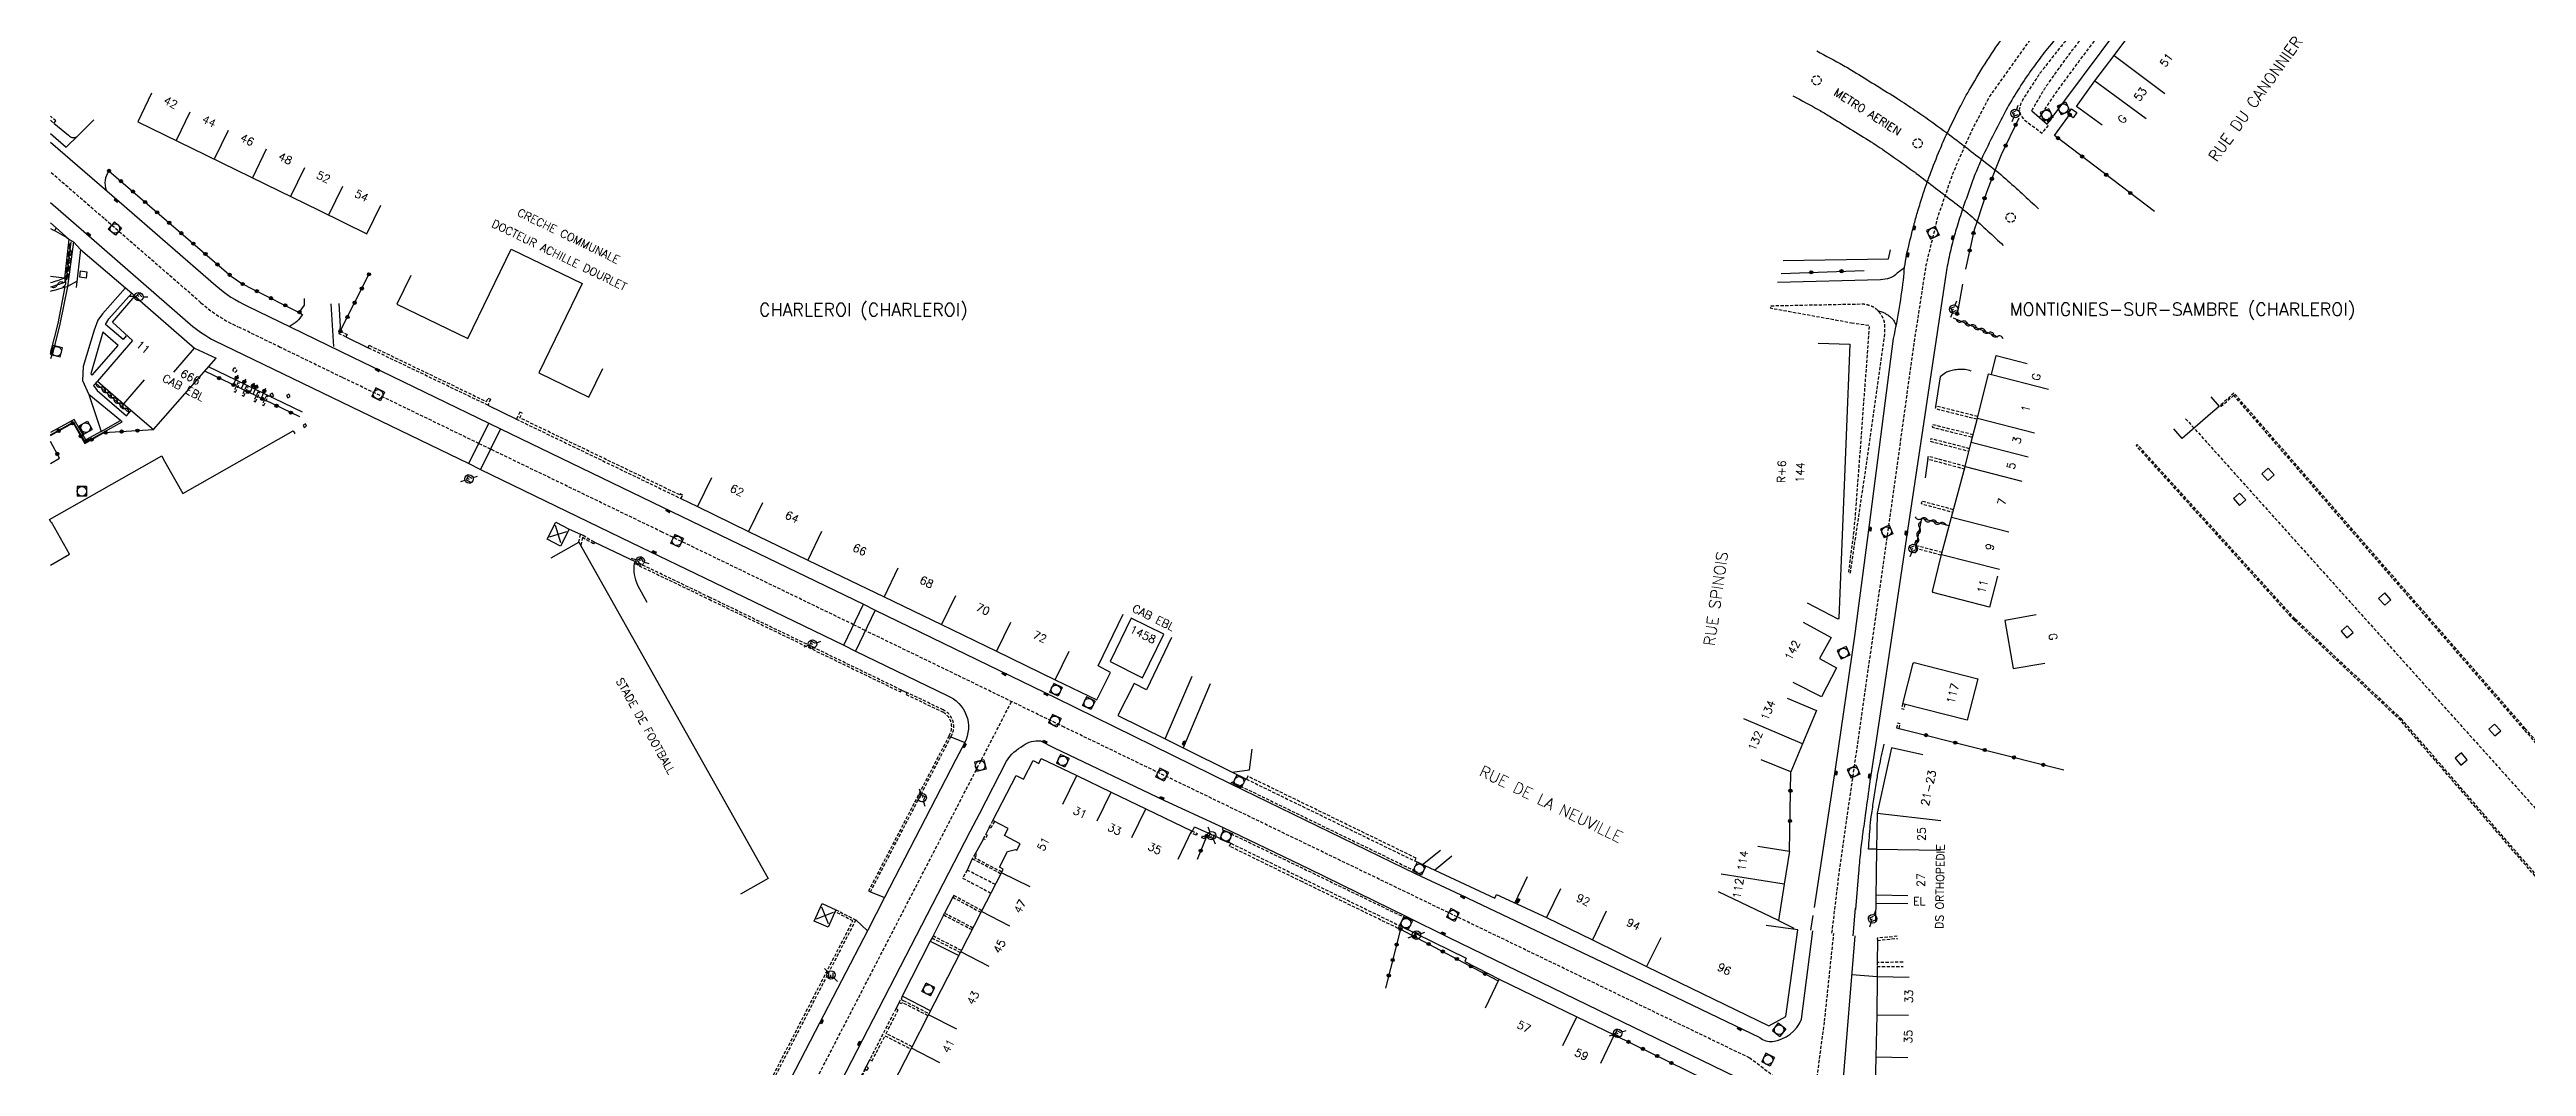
# Model space of a CAD drawing. Header units: millimetres. Extents: x 155999 to 157000, y 122000 to 123000.
# Drawn here: x 155999.9 to 156388.5, y 122617.9 to 122777.5 of the extents above; entities that cross this region are included whole.
import ezdxf
from ezdxf.enums import TextEntityAlignment as Align

# ---------------------------------------------------------------- set-up
doc = ezdxf.new("R2010")
doc.units = ezdxf.units.MM
doc.linetypes.add('DASHED', pattern=[0.75, 0.5, -0.25])
doc.layers.get('0').update_dxf_attribs({"linetype": 'CONTINUOUS'})
for name, color, linetype in [('W0001', 6, 'DASHED'), ('W0008', 7, 'CONTINUOUS'), ('W0100', 7, 'CONTINUOUS'), ('W0112', 1, 'DASHED'), ('W0120', 7, 'CONTINUOUS'), ('W0310', 3, 'CONTINUOUS'), ('W0322', 7, 'CONTINUOUS'), ('W0334', 7, 'CONTINUOUS'), ('W0400', 7, 'CONTINUOUS'), ('W0420', 7, 'CONTINUOUS'), ('W0471', 7, 'CONTINUOUS'), ('W0980', 7, 'CONTINUOUS'), ('W0984', 7, 'CONTINUOUS'), ('W0989', 7, 'CONTINUOUS'), ('W0991', 7, 'CONTINUOUS'), ('W1102', 7, 'CONTINUOUS')]:
    doc.layers.add(name, color=color, linetype=linetype)
doc.styles.get("Standard").update_dxf_attribs({"font": 'romans.shx', "width": 0.85})

# ---------------------------------------------------------------- blocks, each defined once
blk = doc.blocks.new('T471')
for p, q in [((-0.333334, 0.333334), (-0.333334, -0.333334)), ((-0.333334, 0.333334), (0.333334, 0.333334)), ((-0.333334, 0), (0, 0)), ((0.500001, 0.500001), (1.000002, 1.000002)), ((-0.500001, -0.500001), (-1.000002, -1.000002)), ((-0.333334, -0.333334), (0.333334, -0.333334))]:
    blk.add_line(p, q)
blk.add_ellipse((0, 0), major_axis=(0.471405, 0.471405), ratio=1, start_param=5.4977871438, end_param=11.780972451)
blk = doc.blocks.new('T400')
for p, q in [((-0.15, 0.3), (0.15, 0.3)), ((-0.15, -0.25), (-0.15, 0.3)), ((-0.15, 0.15), (0.15, 0.15)), ((-0.15, 0), (0.15, 0)), ((0.15, 0.3), (0.15, -0.25)), ((-0.15, -0.15), (0.15, -0.15)), ((-0.15, -0.25), (-0.15, -0.3)), ((-0.15, -0.3), (0.15, -0.3)), ((0.15, -0.3), (0.15, -0.25))]:
    blk.add_line(p, q)
blk = doc.blocks.new('T420')
for p, q in [((0.75, 0.75), (-0.75, 0.75)), ((-0.75, 0.75), (-0.75, -0.75)), ((0.75, 0.75), (0.75, -0.75)), ((0.75, -0.75), (-0.75, -0.75))]:
    blk.add_line(p, q)
blk.add_ellipse((0, 0), major_axis=(-0.53, 0.53), ratio=1, start_param=3.926991, end_param=10.210176)
blk = doc.blocks.new('t112o')
at = {"color": 0, "linetype": 'Continuous'}
for p, q in [((-0.5, 0.5), (0.5, 0.5)), ((-0.5, -0.5), (-0.5, 0.5)), ((0.5, 0.5), (0.5, -0.5)), ((0.5, -0.5), (-0.5, -0.5))]:
    blk.add_line(p, q, dxfattribs=at)
blk = doc.blocks.new('t322o')
at = {"color": 0, "linetype": 'Continuous'}
for radius in [0.25, 0.15]:
    blk.add_circle((0, 0), radius, dxfattribs=at)
blk = doc.blocks.new('t310o')
at = {"color": 0, "linetype": 'Continuous'}
for centre, start, end in [((-0.5, 0.38), 216.8699, 323.1304), ((0.5, -0.37), 36.8699, 143.1303)]:
    blk.add_arc(centre, 0.625, start, end, dxfattribs=at)
blk = doc.blocks.new('t991o')
at = {"color": 0, "linetype": 'Continuous'}
for p, q in [((-1, 1), (1, -1)), ((-1, -1), (1, 1))]:
    blk.add_line(p, q, dxfattribs=at)

msp = doc.modelspace()

# ---------------------------------------------------------------- linework, layer by layer
at = {"layer": 'W0001', "flags": 128}
for points in [[(156279.54, 122638.8), (156280.73, 122648.7), (156285.02, 122678.61), (156288.91, 122705.9), (156292.48, 122731.67), (156294.34, 122743.73), (156296.17, 122751.22), (156298.53, 122758.1), (156301.4, 122764.65), (156304.26, 122770.08), (156313.33, 122782.82), (156321.05, 122791.22), (156328.33, 122797.44), (156334.34, 122801.53), (156345.77, 122807.66), (156376.37, 122820.4), (156394.71, 122828.93)], [(156312.12, 122766.86), (156314.58, 122770.58), (156318.4, 122775.79), (156322.55, 122781.28), (156326.11, 122785.74), (156328.59, 122788.39), (156334.26, 122793.89), (156336.48, 122797.12), (156338.18, 122803.59)], [(156335.02, 122719.56), (156394.93, 122652.78), (156404.35, 122637.41), (156407.92, 122626.79), (156410.98, 122622.44), (156431.27, 122599.95), (156438.63, 122591.79), (156438.63, 122591.79)]]:
    msp.add_lwpolyline(points, dxfattribs=at)
at = {"layer": 'W0001'}
msp.add_lwpolyline([(156287.88, 122603.02), (156266.63, 122619.18), (156159.09, 122671.12), (156142.27, 122679.31), (156127.82, 122686.31), (156126.02, 122687.22), (156096, 122701.75), (156069.08, 122714.77), (156067.25, 122715.65), (156050.39, 122723.83), (156045.82, 122726.02), (156036.07, 122730.76), (156029.43, 122734, -0.071688), (156023.62, 122737.77), (156008.43, 122750.97), (156000, 122758.28)], format="xyb", dxfattribs=at)
for points in [[(156086.09, 122549.62), (156096.17, 122569.26), (156113.07, 122602.05), (156150.81, 122675.15)], [(156271.23, 122588.07), (156274.92, 122599.05), (156278.38, 122624.96), (156279.83, 122638.76)]]:
    msp.add_lwpolyline(points, dxfattribs=at)
at = {"layer": 'W0008', "flags": 128}
for points in [[(156310.92, 122767.9), (156313.32, 122765.82), (156324.57, 122780.89, -0.002273), (156326.52, 122783.48, -0.005518), (156327.34, 122784.53, -0.010931), (156327.89, 122785.19, -0.004985), (156329.14, 122786.6, -0.002513), (156330.8, 122788.42, -0.006684), (156331.44, 122789.09), (156338.23, 122796.05), (156347.01, 122805.02), (156357.59, 122809.6), (156389.65, 122822.92)], [(156333.59, 122795.38), (156333.74, 122797.17, 0.010549), (156330.42, 122794.89, 0.020373), (156328.77, 122793.6, 0.00261), (156324.19, 122789.66, 0.013441), (156323.33, 122788.87, 0.013829), (156320.34, 122785.81, 0.010337), (156316.55, 122781.54, 0.006727), (156313.6, 122777.97, 0.009777), (156311.65, 122775.45, 0.012883), (156309.69, 122772.66, 0.012087), (156307.75, 122769.58, 0.012876), (156307.1, 122768.43, 0.01167), (156302.98, 122760.31, 0.002137)], [(156297.63, 122764.39, -0.007222), (156299.52, 122768.26, -0.014061), (156301.3, 122771.55, -0.010526), (156303.9, 122775.82, -0.021609), (156306.72, 122779.86, -0.013563)], [(156294.5, 122756.76, -0.002768), (156294.74, 122757.41, -0.008343), (156296.26, 122761.29, -0.011908), (156297.48, 122764.08, -0.000584), (156297.63, 122764.39, -0.000584)], [(156302.98, 122760.31, 0.004263), (156302.16, 122758.34, 0.011235), (156301.6, 122756.9, 0.000557), (156300.3, 122753.24, 0.003548), (156300.1, 122752.66, 0.000448), (156300.04, 122752.5)], [(156276.8, 122642.83), (156280.17, 122664.91), (156283.12, 122685.41), (156285.45, 122702.89), (156289.21, 122732.16, -0.245195), (156289.21, 122732.16, 6.225978), (156289.21, 122732.16, -0.643919), (156289.21, 122732.16, -0.847544), (156289.21, 122732.16, -5.117875), (156289.21, 122732.16, -0.051327), (156289.21, 122732.16, 0.024952), (156290.81, 122741.9, -0.045953), (156291.36, 122745.74, -0.00092), (156292.31, 122749.65, -0.00678), (156292.45, 122750.18, -0.005835), (156293.02, 122752.19, -0.004797), (156293.78, 122754.63, -0.009007), (156294.5, 122756.76, -0.004765)], [(156300.04, 122752.5, 0.008383), (156299.12, 122749.6, 0.011204), (156298.44, 122747.16, 0.011832), (156297.77, 122744.2, 0.012979), (156297.29, 122741.49), (156291.25, 122700.98), (156288.52, 122682.72), (156286.46, 122669.04), (156285.53, 122662.93, 0.002949), (156285.48, 122662.53, 0.000244), (156284.81, 122657.71, 0.000691), (156284.34, 122654.29, 0.001875), (156284.17, 122653.03, 0.007443), (156284, 122651.46, 0.003649), (156283.7, 122648.25), (156283.23, 122642.5)], [(156290.91, 122743.26), (156289.79, 122742.41, -0.106418), (156288.58, 122741.64, -0.081059), (156287.17, 122741.38), (156287.17, 122741.38), (156270.97, 122740.96)], [(156286.69, 122736.52, -0.033645), (156287.34, 122736.36, -0.052063), (156287.73, 122736.19, -0.023667), (156288.28, 122735.84, -0.022251), (156288.84, 122735.41, -0.071709), (156289.17, 122735.03, -0.045668), (156289.54, 122734.34)], [(156301.36, 122727.03, 0.037631), (156300.42, 122727.26, 0.055047), (156299.76, 122727.3, 0.024663), (156298.83, 122727.21, 0.025749), (156297.96, 122727.04, 0.078444), (156297.34, 122726.77), (156296.52, 122726.12), (156295.79, 122721.45)], [(156286.55, 122651.99), (156285.29, 122652, -0.008449), (156285.55, 122655.65, -0.015666), (156285.78, 122657.6, -0.000728), (156286.17, 122660.17, -0.000705), (156286.58, 122662.83, -0.01167), (156286.94, 122664.83, -0.006435), (156287.73, 122668.44)]]:
    msp.add_lwpolyline(points, format="xyb", dxfattribs=at)
at = {"layer": 'W0008'}
for points in [[(156000, 122763), (156010.77, 122753.66), (156025.96, 122740.46, 0.072193), (156030.95, 122737.23), (156037.63, 122733.97), (156047.38, 122729.24), (156051.94, 122727.04), (156068.8, 122718.86), (156070.63, 122717.98), (156097.55, 122704.96), (156127.6, 122690.42), (156129.41, 122689.51), (156157.78, 122675.75), (156185.2, 122662.24), (156214.27, 122648.12), (156220.44, 122645.23), (156249.72, 122631.28), (156268.2, 122622.42, 0.212683), (156270.23, 122621.8, 0.27142), (156274.75, 122625.26), (156276.52, 122639.16)], [(156000, 122753.5), (156006.44, 122747.88), (156022.34, 122734.06, 0.0393), (156025.71, 122731.82), (156065.66, 122712.5), (156067.49, 122711.59), (156091.12, 122700.14), (156104.13, 122693.84), (156124.5, 122684), (156126.34, 122683.06), (156140.71, 122676.1, -0.438763), (156143.46, 122668.7), (156142.06, 122666.03), (156130.9, 122644.39), (156128.25, 122639.24), (156120.02, 122623.37), (156109.86, 122603.71)], [(156116, 122599.86), (156126.63, 122620.48), (156144.3, 122654.74), (156145.78, 122657.54), (156150.02, 122665.81, -0.127998), (156152.65, 122668.23, -0.19993), (156155.35, 122668.96), (156157.5, 122667.91), (156174.79, 122659.63), (156184.01, 122655.37), (156197.49, 122648.91), (156212.8, 122641.41), (156219.33, 122638.18), (156246.58, 122624.91), (156269.84, 122613.63, -0.408892)], [(156283.13, 122638.35), (156281.19, 122614.73, 0.325754), (156284.4, 122609.43), (156297.18, 122601.22)]]:
    msp.add_lwpolyline(points, format="xyb", dxfattribs=at)
at = {"layer": 'W0008', "flags": 128}
for points in [[(156271.89, 122744.38), (156288.42, 122744.64), (156288.7, 122746.06)], [(156294.58, 122713.3), (156294.15, 122710.25)], [(156276.24, 122639.24), (156276.59, 122641.57)], [(156283.18, 122642.71), (156282.83, 122638.36)]]:
    msp.add_lwpolyline(points, dxfattribs=at)
at = {"layer": 'W0008'}
msp.add_lwpolyline([(156004.18, 122741.15), (156002.66, 122740.34), (156001.5, 122734.41), (156000.36, 122729.93), (156000, 122728.97)], dxfattribs=at)
at = {"layer": 'W0100', "flags": 128}
for points in [[(156321.94, 122765.65), (156317.88, 122768.57), (156320.8, 122772.63), (156323.79, 122776.6), (156329, 122783.54), (156333, 122780.54)], [(156277.36, 122731.44), (156282.36, 122731.24), (156280.6, 122688.23), (156280.51, 122688.1), (156275.69, 122690.61)], [(156305.51, 122694.81), (156304.27, 122689.97), (156295.35, 122692.26), (156295.38, 122692.41), (156295.29, 122692.44), (156296.74, 122698.26), (156298.28, 122704.1), (156300.42, 122712.04), (156301.4, 122715.87), (156302.35, 122719.65), (156304.09, 122726.61), (156304.56, 122726.49), (156305.3, 122729.46), (156310.16, 122728.24)], [(156338.96, 122723), (156340.27, 122721.5), (156338.92, 122720.31), (156334.49, 122716.46), (156333.18, 122717.96), (156333.18, 122717.96)], [(156347, 122710.92), (156347.93, 122709.86), (156348.91, 122710.72), (156347.98, 122711.78), (156347, 122710.92), (156347, 122710.92)], [(156344.47, 122706.8), (156343.5, 122707.89), (156342.53, 122707.03), (156343.49, 122705.94), (156344.47, 122706.8), (156344.47, 122706.8)], [(156365.31, 122691.34), (156366.27, 122690.27), (156367.24, 122691.14), (156366.28, 122692.21), (156365.31, 122691.34), (156365.31, 122691.34)], [(156275.03, 122687.63), (156279.41, 122685.23), (156277.58, 122681.9), (156280.27, 122680.46), (156277.92, 122675.87), (156273.47, 122678.15)], [(156311.6, 122688.75), (156306.68, 122687.9), (156307.99, 122680.34), (156312.92, 122681.2)], [(156361.32, 122685.99), (156360.4, 122687.05), (156359.41, 122686.2), (156360.34, 122685.14), (156361.32, 122685.99), (156361.32, 122685.99)], [(156272.51, 122675.68), (156277.11, 122673.72), (156274.89, 122668.52), (156273.07, 122664.1), (156268.45, 122666.01)], [(156382.62, 122670.84), (156383.57, 122669.77), (156384.46, 122670.54), (156383.51, 122671.61), (156382.62, 122670.84), (156382.62, 122670.84)], [(156293.78, 122666.79), (156288.9, 122667.87), (156286.64, 122657.64), (156286.55, 122651.99), (156286.38, 122640.54)], [(156379.21, 122666), (156378.3, 122667.09), (156377.3, 122666.26), (156378.22, 122665.17), (156379.21, 122666), (156379.21, 122666)], [(156267.93, 122652.43), (156272.87, 122651.65), (156272.05, 122646.46), (156271.13, 122640.76), (156273.58, 122639.59)]]:
    msp.add_lwpolyline(points, dxfattribs=at)
at = {"layer": 'W0100'}
for points in [[(156015.88, 122770.68), (156013.7, 122766.18), (156022.21, 122762.05), (156029.14, 122758.63), (156035.88, 122755.33), (156042.12, 122752.29), (156049.63, 122748.6), (156051.84, 122753.09)], [(156002.92, 122747.76), (156002.19, 122741.61), (156000, 122741.87)], [(156056.56, 122742.06), (156054.37, 122737.56), (156065.51, 122732.13), (156072.32, 122746.17), (156083.46, 122740.76), (156076.65, 122726.74), (156084.49, 122722.94), (156086.67, 122727.44)], [(156009.73, 122734.7), (156013.27, 122738.79), (156022.63, 122730.65), (156026, 122729.04)], [(156009.73, 122734.7), (156012.9, 122731.81), (156007.39, 122725.44), (156011.45, 122721.91), (156016.17, 122717.84), (156026, 122729.04)], [(156000, 122696.56), (156003.01, 122698.27), (156000.16, 122703.31), (156000.11, 122703.28), (155999.87, 122703.72), (156017.46, 122713.72), (156017.71, 122713.28), (156017.67, 122713.26), (156020.76, 122707.81), (156038.09, 122717.66), (156038.34, 122717.22), (156038.29, 122717.2)], [(156103.73, 122710.26), (156101.53, 122705.77), (156109.55, 122701.85), (156118.84, 122697.37), (156130.81, 122691.59), (156139.83, 122687.23), (156148.47, 122683.04), (156157.68, 122678.58), (156159.86, 122683.08)], [(156078.55, 122697.72), (156082.91, 122700.17), (156112.61, 122647.37), (156108.26, 122644.92)], [(156132.21, 122615.15), (156135.09, 122620.72), (156137.79, 122625.99), (156142.84, 122635.85), (156146.11, 122642.19), (156149.24, 122648.27), (156149.51, 122648.84), (156148.9, 122649.15), (156150.17, 122651.59), (156151.44, 122651.93), (156151.62, 122651.84), (156152.15, 122652.8), (156149.71, 122654.14), (156150.27, 122655.22), (156147.88, 122656.46), (156151.54, 122663.53), (156152.67, 122662.95), (156154.19, 122665.9), (156155.08, 122665.44), (156155.48, 122666.23), (156161.03, 122663.52), (156166.44, 122660.92), (156171.86, 122658.32), (156179.05, 122654.85), (156176.88, 122650.34)], [(156236.92, 122645.76), (156234.73, 122641.27), (156241.94, 122637.76), (156250.46, 122633.57), (156269.63, 122624.25), (156272.29, 122625.68), (156274.18, 122639.31), (156269.22, 122640)], [(156225.15, 122627.04), (156227.33, 122631.54), (156239.48, 122625.67), (156245.37, 122622.82), (156243.2, 122618.32)], [(156291.65, 122631.85), (156286.65, 122631.91), (156286.57, 122625.92), (156286.43, 122619.34), (156286.27, 122612.59), (156291.28, 122613.01)]]:
    msp.add_lwpolyline(points, dxfattribs=at)
for points in [[(156000, 122749.4, -0.035404), (156002.92, 122747.76)], [(156002.19, 122741.61, -0.025493), (156000, 122740.89)]]:
    msp.add_lwpolyline(points, format="xyb", dxfattribs=at)
for points in [[(156079.32, 122703.31), (156081.39, 122702.24), (156080.02, 122699.57), (156077.94, 122700.64)], [(156169.58, 122688.24), (156166.26, 122681.42), (156171.38, 122678.9), (156174.7, 122685.73)], [(156119.86, 122640.67), (156121.07, 122643.42), (156123.24, 122642.47), (156122.03, 122639.72)]]:
    msp.add_lwpolyline(points, close=True, dxfattribs=at)
at = {"layer": 'W0100', "flags": 128}
msp.add_lwpolyline([(156302.43, 122678.73), (156300.76, 122672.21), (156290.65, 122674.79), (156292.28, 122681.18), (156292.41, 122681.28)], close=True, dxfattribs=at)
at = {"layer": 'W0112'}
for p, q in [((156342.61, 122723.59), (156340.47, 122721.64)), ((156340.47, 122721.64), (156340.63, 122721.46)), ((156342.59, 122723.23), (156340.63, 122721.46)), ((156388.14, 122670.76), (156342.59, 122723.23)), ((156388.32, 122670.93), (156342.61, 122723.59)), ((156327.43, 122715.53), (156327.25, 122715.37)), ((156352.05, 122687.92), (156327.25, 122715.37)), ((156352.22, 122688.1), (156327.43, 122715.53)), ((156368.78, 122672.16), (156352.05, 122687.92)), ((156368.97, 122672.32), (156352.22, 122688.1)), ((156401.14, 122634.7), (156368.78, 122672.16)), ((156401.53, 122634.63), (156368.97, 122672.32)), ((156423.04, 122630.66), (156388.14, 122670.76)), ((156423.08, 122630.99), (156388.32, 122670.93))]:
    msp.add_line(p, q, dxfattribs=at)
at = {"layer": 'W0112', "flags": 128}
msp.add_lwpolyline([(156310.92, 122767.9, -0.011025), (156312.55, 122770.8, -0.022478), (156313.45, 122772.17, -0.000679), (156316.26, 122776.08, -0.005104), (156316.65, 122776.6, -0.001775), (156318.37, 122778.86, -0.001565), (156320.33, 122781.42, -0.005672), (156320.72, 122781.9, -0.000647), (156324.13, 122786.09, -0.024547), (156325.67, 122787.8), (156328.78, 122790.76), (156333.69, 122795.21), (156333.59, 122795.38), (156329.73, 122792.54, 0.018879), (156327.55, 122790.8, 0.011889), (156324.27, 122787.84, 0.015954), (156321.39, 122784.93, 0.011803), (156317.74, 122780.8, 0.007221), (156316.77, 122779.62, 0.001739), (156312.83, 122774.65, 0.019014), (156311.56, 122772.89), (156309.2, 122769.21), (156308.93, 122768.11), (156309.11, 122767.24), (156309.68, 122766.49), (156312.49, 122764.41), (156313.49, 122765.58)], format="xyb", dxfattribs=at)
for points in [[(156277.77, 122772.98, -1), (156276.47, 122772.39, -1)], [(156293.64, 122763.08, -1), (156292.34, 122762.49, -1)], [(156308.23, 122751.43, -1), (156306.92, 122750.83, -1)], [(156282.59, 122734.63), (156285.39, 122734.22), (156283.2, 122704.66), (156282.95, 122701.93), (156282.11, 122695.4), (156282.43, 122695.38), (156284.94, 122712.28), (156287.78, 122732.44, 0.031562), (156287.85, 122733.34, 0.025583), (156287.81, 122734.46, 0.075825), (156287.66, 122735.09, 0.048908), (156287.18, 122735.98, 0.067584), (156286.48, 122736.78, 0.088198), (156285.77, 122737.2, 0.036673), (156284.87, 122737.47, 0.058901), (156284.28, 122737.53), (156269.88, 122737.24), (156269.86, 122736.94)]]:
    msp.add_lwpolyline(points, format="xyb", close=True, dxfattribs=at)
at = {"layer": 'W0112'}
for points in [[(156000.85, 122766.32), (156000, 122767.06)], [(156000, 122766.41), (156000.53, 122765.95), (156000.85, 122766.32)], [(156082.91, 122700.17), (156083.18, 122701.45), (156083.57, 122701.25), (156085.38, 122700.19), (156085.22, 122699.91), (156083.51, 122700.9), (156083.23, 122699.59)], [(156185.2, 122662.24), (156185.35, 122662.55), (156214.39, 122648.43), (156214.27, 122648.12)], [(156148.13, 122656.33), (156147.56, 122655.26), (156147.32, 122655.39), (156147.88, 122656.46)], [(156179.05, 122654.85), (156179.91, 122654.46), (156179.78, 122654.19), (156178.92, 122654.58)], [(156184.01, 122655.37), (156183.88, 122655.06), (156197.35, 122648.56), (156212.7, 122641.14), (156212.8, 122641.41)], [(156149.29, 122648.38), (156145.03, 122650.58), (156145.35, 122651.12), (156145.12, 122651.26), (156144.65, 122650.47), (156149.17, 122648.14)], [(156148.29, 122646.42), (156143.83, 122648.7), (156143.14, 122647.43), (156147.59, 122645.07)], [(156146.17, 122642.31), (156141.73, 122644.71), (156141.59, 122644.44), (156146.03, 122642.04)], [(156123.24, 122642.47), (156126.36, 122640.86), (156108.23, 122605.68), (156098.37, 122586.53), (156098.08, 122586.68), (156107.94, 122605.83), (156125.92, 122640.72), (156123.1, 122642.17)], [(156144.62, 122639.3), (156140.14, 122641.63), (156140.3, 122641.95), (156144.79, 122639.62)], [(156142.95, 122636.06), (156138.5, 122638.35), (156138.34, 122638.03), (156142.79, 122635.75)], [(156289.77, 122638.31), (156286.63, 122637.99), (156286.66, 122637.65), (156289.81, 122637.97)], [(156290.7, 122634.22), (156286.62, 122634.19), (156286.62, 122633.54), (156290.71, 122633.56)], [(156137.71, 122625.82), (156133.64, 122627.9), (156133.52, 122627.69), (156133.16, 122627.89), (156133.47, 122628.43), (156133.83, 122628.22), (156137.88, 122626.15)], [(156135.21, 122620.95), (156131.13, 122623.03), (156133.02, 122626.73), (156132.65, 122626.92), (156128.56, 122618.93), (156128.93, 122618.74), (156130.95, 122622.68), (156135.03, 122620.6)]]:
    msp.add_lwpolyline(points, dxfattribs=at)
for points in [[(156046.38, 122732.41), (156045.31, 122732.9), (156045.49, 122733.29), (156046.56, 122732.8)], [(156050.04, 122731.08), (156068.44, 122722.24), (156068.68, 122722.78), (156069.07, 122722.61), (156068.66, 122721.66), (156049.85, 122730.7)], [(156029.69, 122725.08), (156029.41, 122725.21), (156028.76, 122723.84), (156029.05, 122723.71)], [(156031.01, 122724.46), (156030.72, 122724.59), (156030.08, 122723.22), (156030.37, 122723.09)], [(156032.84, 122723.6), (156032.55, 122723.73), (156031.91, 122722.37), (156032.19, 122722.23)], [(156034.15, 122722.98), (156033.87, 122723.11), (156033.23, 122721.75), (156033.51, 122721.61)], [(156035.04, 122723.14), (156034.78, 122723.56), (156034.45, 122723.37), (156034.71, 122722.94)], [(156037.61, 122723.04), (156037.42, 122723.4), (156037.07, 122723.21), (156037.25, 122722.86)], [(156040.2, 122718.38), (156040.01, 122718.73), (156039.65, 122718.55), (156039.84, 122718.19)], [(156098.85, 122707.75), (156098.75, 122707.59), (156073.67, 122719.68), (156074.03, 122720.43), (156073.65, 122720.61), (156073.11, 122719.49), (156098.91, 122707.04), (156099.21, 122707.53)], [(156091.7, 122696.81), (156103.35, 122691.2), (156133.4, 122676.66), (156133.54, 122676.95), (156103.49, 122691.49), (156091.76, 122697.14), (156091.62, 122696.84)], [(156214.28, 122650.57), (156187.87, 122663.42), (156187.66, 122662.97), (156214.07, 122650.12)], [(156146.39, 122653.6), (156146.76, 122654.32), (156147.01, 122654.19), (156146.63, 122653.47)], [(156181.11, 122653.58), (156180.66, 122653.77), (156180.78, 122654.05), (156181.23, 122653.85)], [(156185.23, 122652.9), (156196.67, 122647.28), (156211.68, 122639.98), (156211.46, 122639.54), (156196.45, 122646.83), (156185.01, 122652.45)], [(156128, 122617.86), (156127.79, 122617.48), (156125.87, 122613.78), (156126, 122613.72), (156127.92, 122617.41), (156128.15, 122617.28), (156128.36, 122617.66)]]:
    msp.add_lwpolyline(points, close=True, dxfattribs=at)
for points in [[(156028.73, 122727.41, 5.681448), (156028.92, 122727.49, 0.176011)], [(156128.67, 122645.26), (156141.29, 122669.62, 0.443969), (156140.09, 122673.84), (156134.4, 122676.57), (156134.26, 122676.27), (156139.95, 122673.55, -0.445192), (156141.01, 122669.78), (156128.38, 122645.41)]]:
    msp.add_lwpolyline(points, format="xyb", close=True, dxfattribs=at)
at = {"layer": 'W0112', "flags": 128}
for points, elevation in [([(156302.41, 122719.9), (156295.81, 122721.55), (156295.71, 122721.16), (156302.31, 122719.51)], 3.67), ([(156301.69, 122717.03), (156295.38, 122718.61), (156295.28, 122718.22), (156301.6, 122716.65)], 4.99), ([(156300.43, 122712.07), (156294.64, 122713.64), (156294.53, 122713.25), (156300.32, 122711.69)], 4.02), ([(156301.14, 122714.85), (156295.03, 122716.42), (156294.93, 122716.03), (156301.04, 122714.46)], 5.08), ([(156298.59, 122705.27), (156293.61, 122706.61), (156293.51, 122706.23), (156298.49, 122704.89)], 5.43)]:
    msp.add_lwpolyline(points, dxfattribs=dict(at, elevation=elevation))
for points in [[(156296.82, 122698.55), (156292.75, 122699.62), (156292.64, 122699.24), (156296.71, 122698.17)], [(156290.65, 122674.79), (156290.45, 122674.05), (156290.83, 122673.94), (156291.04, 122674.68)]]:
    msp.add_lwpolyline(points, dxfattribs=at)
msp.add_lwpolyline([(156290.07, 122670.93), (156290.24, 122671.67), (156289.85, 122671.76), (156289.68, 122671.03)], close=True, dxfattribs=at)
at = {"layer": 'W0120', "flags": 128}
for points in [[(156277.14, 122777.29, -0.005506), (156281.35, 122775.01, -0.011332), (156283.35, 122773.83, -0.00071), (156289.89, 122769.78, -0.007265), (156290.52, 122769.38, -0.005946), (156293.3, 122767.49, -0.004349), (156297.05, 122764.82, -0.00609), (156297.59, 122764.42, -0.000541), (156303.65, 122759.8, -0.017239), (156306.81, 122757.21, -0.010146), (156311.92, 122752.52)], [(156273.42, 122770.24, -0.005506), (156277.47, 122768.05, -0.011332), (156279.17, 122767.05, -0.00071), (156285.68, 122763.02, -0.007265), (156286.12, 122762.74, -0.005946), (156288.75, 122760.95, -0.004349), (156292.38, 122758.37, -0.00609), (156292.77, 122758.08, -0.000541), (156298.81, 122753.47, -0.017239), (156301.54, 122751.23, -0.010146), (156306.42, 122746.76, -0.010146)]]:
    msp.add_lwpolyline(points, format="xyb", dxfattribs=at)
at = {"layer": 'W0310'}
msp.add_lwpolyline([(156000, 122740.25, 0.027885), (156002.27, 122741.02), (156002.51, 122741.56), (156003.26, 122747.35)], format="xyb", dxfattribs=at)
at = {"layer": 'W0310', "flags": 128}
for points in [[(156298.55, 122735.39), (156305.54, 122732.43)], [(156297.92, 122702.74), (156293.56, 122703.89), (156292.69, 122699.43)]]:
    msp.add_lwpolyline(points, dxfattribs=at)
at = {"layer": 'W0310'}
msp.add_lwpolyline([(156012.37, 122720.48), (156007.13, 122725.16)], dxfattribs=at)
at = {"layer": 'W0322', "flags": 128}
for points in [[(156308.85, 122766.72), (156306.09, 122760.96), (156305.16, 122758.61)], [(156330.14, 122752.11), (156314.45, 122764.02), (156316.99, 122767.47)], [(156305.16, 122758.61), (156303.83, 122755.24), (156302.3, 122750.56)], [(156302.3, 122750.56), (156301.86, 122749.22), (156300.49, 122743.03)], [(156271.55, 122742.36), (156284.61, 122742.84)], [(156300.01, 122740.7), (156299.18, 122735.99)], [(156272.87, 122651.65), (156273.07, 122664.1)]]:
    msp.add_lwpolyline(points, dxfattribs=at)
at = {"layer": 'W0322'}
for points in [[(156009.19, 122758.48), (156028.37, 122741.94), (156030.06, 122740.76), (156031.78, 122739.88), (156039.06, 122736.25), (156039.88, 122737.4), (156039.85, 122738.45)], [(156045.49, 122733.29), (156050.08, 122742.39)], [(156039.14, 122719.83), (156024.23, 122727.02)], [(156029.39, 122726.38), (156028.69, 122724.87)], [(156030.62, 122725.74), (156029.94, 122724.27)], [(156031.96, 122725.14), (156031.27, 122723.63)], [(156032.47, 122724.9), (156031.77, 122723.38)], [(156033.75, 122724.29), (156033.05, 122722.77)], [(156000, 122716.92), (156003.56, 122718.9), (156005.42, 122715.68), (156008.44, 122717.37), (156016.17, 122717.84)], [(156000, 122712.51), (156001.45, 122713.35), (156000, 122715.98)], [(156181.43, 122654.06), (156179.92, 122650.34)], [(156211.84, 122639.42), (156209.5, 122630.17)], [(156211.84, 122639.42), (156227.05, 122631.36)], [(156245.37, 122622.82), (156271.04, 122610.2), (156268.93, 122603.27)]]:
    msp.add_lwpolyline(points, dxfattribs=at)
at = {"layer": 'W0322', "elevation": 5.15, "flags": 128}
msp.add_lwpolyline([(156289.68, 122671.03), (156315.9, 122664.41)], dxfattribs=at)
at = {"layer": 'W0334'}
msp.add_line((156231.71, 122647.62), (156229.77, 122643.54), dxfattribs=at)
for points in [[(156000, 122764.34), (156002.5, 122762.21)], [(156004.35, 122764.03), (156002.5, 122762.21)], [(156004.35, 122764.03), (156006.82, 122766.48)], [(156000, 122750.29), (156000.89, 122749.5), (156002.92, 122747.76), (156003.65, 122747.31), (156004.75, 122746.13), (156011.78, 122740.13), (156012.8, 122739.26), (156013.27, 122738.79)], [(156000.89, 122749.5), (156000.67, 122749.07)], [(156003.65, 122747.31), (156002.66, 122740.34)], [(156004.75, 122746.13), (156004.07, 122740.18)], [(156000, 122729.82), (156000.08, 122730.02), (156001.21, 122734.48), (156002.33, 122740.24)], [(156008.16, 122736), (156011.78, 122740.13)], [(156009.19, 122735.24), (156012.8, 122739.26)], [(156044.46, 122730.88), (156044.07, 122737.59)], [(156045.26, 122737.66), (156045.45, 122734.05), (156045.31, 122732.9)], [(156008.16, 122736), (156007.43, 122735.03), (156006.87, 122733.47), (156005.15, 122727.77), (156005.05, 122725.57), (156006.05, 122723.34), (156007.96, 122717.56), (156005.57, 122716.22), (156003.71, 122719.43), (156000, 122717.38)], [(156011.88, 122732.56), (156011.4, 122732), (156008.65, 122734.37), (156009.19, 122735.24), (156009.19, 122735.24)], [(156046.38, 122732.41), (156049.85, 122730.7)], [(156007.39, 122725.44), (156006.74, 122724.75), (156007.34, 122724), (156011.94, 122719.99), (156012.68, 122720.85)], [(156039.58, 122720.57), (156024.82, 122727.69)], [(156007.96, 122717.56), (156011.02, 122719.26), (156006.05, 122723.34)], [(156068.66, 122721.66), (156073.11, 122719.49)], [(156000, 122717.04), (156003.6, 122719.03), (156005.46, 122715.82), (156011.27, 122719.05), (156011.02, 122719.26)], [(156065.66, 122712.5), (156068.8, 122718.86)], [(156070.63, 122717.98), (156067.49, 122711.59)], [(156098.91, 122707.04), (156101.53, 122705.77)], [(156081.39, 122702.24), (156083.18, 122701.45)], [(156085.38, 122700.19), (156091.76, 122697.14)], [(156124.5, 122684), (156127.6, 122690.42)], [(156129.41, 122689.51), (156126.34, 122683.06)], [(156157.68, 122678.58), (156164.21, 122675.42), (156166.36, 122679.73), (156164.39, 122680.74), (156168.31, 122688.85)], [(156175.9, 122685.19), (156172.01, 122677), (156170.06, 122677.98), (156167.48, 122672.95), (156174.89, 122669.28), (156177.75, 122667.87), (156185.44, 122664.07), (156187.66, 122662.97)], [(156174.89, 122669.28), (156179.14, 122679.15)], [(156133.54, 122676.95), (156134.4, 122676.57)], [(156181.95, 122677.94), (156177.75, 122667.87)], [(156141.29, 122669.62), (156143.47, 122668.73)], [(156185.44, 122664.07), (156188.14, 122664.43), (156188.58, 122667.65)], [(156147.32, 122655.39), (156146.76, 122654.32)], [(156179.27, 122654.89), (156179.5, 122655.49), (156185.23, 122652.9)], [(156146.39, 122653.6), (156145.12, 122651.26)], [(156215.29, 122649.55), (156218.1, 122651.83)], [(156217.17, 122648.67), (156219.91, 122650.94)], [(156144.65, 122650.47), (156143.83, 122648.7)], [(156214.07, 122650.12), (156226.62, 122644.26), (156226.91, 122644.86), (156234.73, 122641.27)], [(156128.67, 122645.26), (156130.9, 122644.39)], [(156141.59, 122644.44), (156140.3, 122641.95)], [(156126.36, 122640.86), (156128.2, 122639.15)], [(156140.14, 122641.63), (156138.5, 122638.35)], [(156211.68, 122639.98), (156222.16, 122634.85), (156221.94, 122634.32), (156227.33, 122631.54)], [(156138.34, 122638.03), (156138.06, 122637.55), (156133.67, 122628.87), (156133.47, 122628.43)], [(156138.06, 122637.55), (156142.54, 122635.26)], [(156286.66, 122637.65), (156286.62, 122634.19)], [(156286.62, 122633.54), (156286.65, 122631.91), (156282.63, 122632.24)], [(156133.16, 122627.89), (156132.65, 122626.92)], [(156138.1, 122626.6), (156133.67, 122628.87)], [(156128.56, 122618.93), (156128, 122617.86)]]:
    msp.add_lwpolyline(points, dxfattribs=at)
for points in [[(156000.53, 122765.95), (156002.82, 122764.06, 0.465952), (156004.35, 122764.03)], [(156009.19, 122758.48, 0.264911), (156008.79, 122755.38, 0.264911)], [(156000, 122739.58, 0.014373), (156002.66, 122740.34, 0.049409)], [(156039.06, 122736.25), (156039.56, 122735.94, -0.167044), (156037.46, 122734.06)], [(156091.62, 122696.84, 0.155489), (156092.13, 122693.44), (156093.61, 122690.78)]]:
    msp.add_lwpolyline(points, format="xyb", dxfattribs=at)
msp.add_lwpolyline([(156006.35, 122726.59), (156006.54, 122726.41), (156010.62, 122731.07), (156008.23, 122733.14)], close=True, dxfattribs=at)
at = {"layer": 'W1102'}
for p, q in [((156021.9, 122767.71), (156019.73, 122763.25)), ((156027.89, 122764.79), (156025.71, 122760.32)), ((156033.87, 122761.87), (156031.69, 122757.38)), ((156039.86, 122758.95), (156037.67, 122754.46)), ((156045.85, 122756.03), (156043.65, 122751.53)), ((156019.35, 122726.88), (156022.63, 122730.65)), ((156014.73, 122725.68), (156011.45, 122721.91)), ((156111.74, 122706.34), (156109.55, 122701.85)), ((156121.01, 122701.87), (156118.84, 122697.37)), ((156132.98, 122696.1), (156130.81, 122691.59)), ((156142, 122691.73), (156139.83, 122687.23)), ((156150.65, 122687.54), (156148.47, 122683.04)), ((156158.84, 122659.03), (156161.03, 122663.52)), ((156164.27, 122656.41), (156166.44, 122660.92)), ((156169.7, 122653.81), (156171.86, 122658.32)), ((156153.73, 122646.07), (156149.24, 122648.27)), ((156150.55, 122639.9), (156146.11, 122642.19)), ((156244.13, 122642.26), (156241.94, 122637.76)), ((156147.29, 122633.56), (156142.84, 122635.85)), ((156252.67, 122638.06), (156250.46, 122633.57)), ((156142.24, 122623.71), (156137.79, 122625.99)), ((156237.3, 122621.17), (156239.48, 122625.67)), ((156291.57, 122625.86), (156286.57, 122625.92)), ((156139.54, 122618.44), (156135.09, 122620.72)), ((156291.43, 122619.23), (156286.43, 122619.34))]:
    msp.add_line(p, q, dxfattribs=at)
at = {"layer": 'W1102', "flags": 128}
for points in [[(156323.79, 122776.6), (156331.79, 122770.6)], [(156320.8, 122772.63), (156328.86, 122766.7)], [(156304.56, 122726.49), (156313.49, 122724.2)], [(156302.35, 122719.65), (156311.29, 122717.35)], [(156301.4, 122715.87), (156310.33, 122713.58)], [(156300.42, 122712.04), (156309.34, 122709.75)], [(156298.28, 122704.1), (156307.3, 122701.79)], [(156296.74, 122698.26), (156305.8, 122695.93)], [(156274.89, 122668.52), (156265.69, 122672.44)], [(156286.64, 122657.64), (156296.63, 122656.47)], [(156286.55, 122651.99), (156296.55, 122651.84)], [(156272.05, 122646.46), (156262.17, 122648.05)], [(156271.13, 122640.76), (156261.72, 122645.26)], [(156286.43, 122643.51), (156291.43, 122643.44)], [(156286.45, 122644.78), (156291.45, 122644.7)]]:
    msp.add_lwpolyline(points, dxfattribs=at)

# ---------------------------------------------------------------- block references
at = {"layer": 'W0112'}
for p, rotation in [((156317.26, 122767.5, 6.51), 234.2279606064752), ((156005.18, 122742.2), 263.245664081547)]:
    msp.add_blockref('t112o', p, dxfattribs=dict(at, rotation=rotation))
at = {"layer": 'W0310'}
for p, rotation in [((156002.78, 122743.64), 262.5660205735281), ((156002.94, 122744.88), 262.5660205735281), ((156003.1, 122746.11), 262.5660205735281), ((156001.1, 122740.59), 18.64654791807452), ((156002.34, 122741.19), 246.0331510287416), ((156002.62, 122742.4), 262.5660205735281), ((156299.93, 122734.81), 337.0616762831686), ((156301.31, 122734.22), 337.0616762831686), ((156302.69, 122733.64), 337.0616762831686), ((156304.07, 122733.05), 337.0616762831686), ((156305.46, 122732.47), 337.0616762831686), ((156007.9, 122724.51), 138.262754715244), ((156008.84, 122723.68), 138.262754715244), ((156009.77, 122722.85), 138.262754715244), ((156010.7, 122722.01), 138.262754715244), ((156011.63, 122721.18), 138.262754715244), ((156293.57, 122703.89), 165.251266585436), ((156292.99, 122700.95), 258.9829105927841), ((156293.28, 122702.42), 258.9829105927841), ((156295.02, 122703.51), 165.251266585436), ((156296.47, 122703.12), 165.251266585436), ((156292.7, 122699.48), 258.9829105927841)]:
    msp.add_blockref('t310o', p, dxfattribs=dict(at, rotation=rotation))
at = {"layer": 'W0322'}
for p, rotation in [((156316.85, 122767.28), 53.54908249348399), ((156308.37, 122765.71), 244.3389252283269), ((156315, 122763.6), 142.806279526057), ((156306.8, 122762.44), 244.3389252283269), ((156318.79, 122760.73), 142.806279526057), ((156009.19, 122758.48), 319.212952781587), ((156011.08, 122756.85), 319.212952781587), ((156304.63, 122757.23), 251.8553671838937), ((156322.57, 122757.86), 142.806279526057), ((156012.97, 122755.22), 319.212952781587), ((156014.87, 122753.58), 319.212952781587), ((156016.76, 122751.95), 319.212952781587), ((156303.48, 122754.17), 251.8553671838937), ((156326.35, 122754.99), 142.806279526057), ((156018.65, 122750.32), 319.212952781587), ((156020.55, 122748.68), 319.212952781587), ((156301.75, 122748.71), 257.5450372283262), ((156022.44, 122747.05), 319.212952781587), ((156024.33, 122745.42), 319.212952781587), ((156301.14, 122745.96), 257.5450372283262), ((156026.22, 122743.78), 319.212952781587), ((156028.12, 122742.15), 319.212952781587), ((156030.16, 122740.71), 332.9926112021649), ((156048.87, 122739.99), 63.26498514267139), ((156049.99, 122742.22), 63.26498514267139), ((156276.29, 122742.53), 2.099030343073299), ((156281.04, 122742.71), 2.099030343073299), ((156032.39, 122739.58), 333.501683798019), ((156034.62, 122738.47), 333.501683798019), ((156036.86, 122737.35), 333.501683798019), ((156039.09, 122736.29), 54.38789306055619), ((156047.74, 122737.76), 63.26498514267139), ((156045.49, 122733.29), 63.26498514267139), ((156046.62, 122735.52), 63.26498514267139), ((156299.18, 122736.02), 259.9634067580203), ((156026.48, 122725.93), 154.2767355964614), ((156028.73, 122724.85), 154.2767355964614), ((156029.22, 122726), 245.342409041617), ((156030.44, 122725.37), 245.342409041617), ((156030.44, 122725.37), 245.342409041617), ((156031.79, 122724.77), 245.342409041617), ((156031.79, 122724.77), 245.342409041617), ((156032.3, 122724.53), 245.342409041617), ((156030.98, 122723.76), 154.2767355964614), ((156033.24, 122722.68), 154.2767355964614), ((156033.58, 122723.92), 245.342409041617), ((156035.49, 122721.59), 154.2767355964614), ((156001.3, 122717.64), 28.95869372812491), ((156003.49, 122718.85), 28.95869372812491), ((156004.77, 122716.81), 300.1134928974265), ((156008.68, 122717.38), 3.466057309310429), ((156011.18, 122717.54), 3.466057309310429), ((156013.67, 122717.69), 3.466057309310429), ((156037.74, 122720.51), 154.2767355964614), ((156001.08, 122714.03), 118.9586937278112), ((156006.47, 122716.27), 29.24977799117704), ((156294.28, 122669.87), 345.8465917026934), ((156298.89, 122668.7), 345.8465917026934), ((156303.5, 122667.54), 345.8465917026934), ((156308.1, 122666.38), 345.8465917026934), ((156312.71, 122665.22), 345.8465917026934), ((156273.02, 122661.14), 89.08493138742472), ((156272.95, 122656.39), 89.08493138742472), ((156180.49, 122651.74), 247.855956399155), ((156181.43, 122654.06), 247.855956399155), ((156211.84, 122639.42), 332.0891084992051), ((156211.84, 122639.42), 255.746177192721), ((156211.23, 122636.99), 255.746177192721), ((156214.05, 122638.25), 332.0891084992051), ((156216.26, 122637.08), 332.0891084992051), ((156218.47, 122635.91), 332.0891084992051), ((156210, 122632.15), 255.746177192721), ((156210.61, 122634.57), 255.746177192721), ((156220.68, 122634.74), 332.0891084992051), ((156222.89, 122633.57), 332.0891084992051), ((156225.1, 122632.4), 332.0891084992051), ((156245.37, 122622.82), 333.8160293894271), ((156247.61, 122621.72), 333.8160293894271), ((156249.86, 122620.62), 333.8160293894271), ((156252.1, 122619.51), 333.8160293894271), ((156254.34, 122618.41), 333.8160293894271)]:
    msp.add_blockref('t322o', p, dxfattribs=dict(at, rotation=rotation))
at = {"layer": 'W0400'}
for p, rotation in [((156313.62, 122766.47), 323.2635507463818), ((156010.32, 122753.82), 49.06567418472902), ((156005.99, 122748.46), 48.88135662652999), ((156292.43, 122749.48), 165.6997941503865), ((156298.51, 122748.01), 345.4125077415047), ((156291.42, 122745.27), 167.4115935250649), ((156000.3, 122730.36), 345.725737993734), ((156051.34, 122727.21), 64.32914277118697), ((156005.77, 122716.14), 119.2497779927121), ((156096.93, 122705.09), 64.18731464942199), ((156285.51, 122702.21), 172.4185753516113), ((156291.2, 122701.62), 351.5187630104007), ((156094.74, 122698.58), 63.48520314174535), ((156149.67, 122679.51), 64.13581818717307), ((156156.24, 122676.33), 64.13581818717307), ((156143.42, 122668.27), 332.365102520122), ((156156.05, 122668.8), 64.06869979282199), ((156177.88, 122668.65), 337.3679416945661), ((156280.17, 122663.91), 171.3014001678489), ((156285.46, 122663.46), 351.3855609212583), ((156174.4, 122659.99), 64.37405430395499), ((156221.63, 122644.49), 64.88188397175405), ((156230.27, 122643.87), 331.6846745293842), ((156218.55, 122638.74), 63.65763523885296), ((156120.99, 122624.89), 152.2965282068543), ((156265.03, 122623.77), 64.37035497731398), ((156126.93, 122621.5), 332.7137447647549)]:
    msp.add_blockref('T400', p, dxfattribs=dict(at, rotation=rotation))
at = {"layer": 'W0420'}
for p, rotation in [((156313.2, 122767.24, 6.4), 24.40105156409344), ((156315.86, 122768.24, 6.45), 24.40105156409344), ((156010.12, 122749.41), 319.065674184729), ((156295.38, 122748.75, 4.41), 24.40105156409344), ((156000.99, 122730.14), 255.725737993734), ((156051.42, 122723.38), 334.329142771187), ((156005.53, 122718.15), 120.018998444025), ((156288.12, 122701.83, 5.58), 24.40105156408585), ((156098.32, 122700.39), 334.129467640104), ((156281.37, 122682.79, 5.9), 24.40105156409344), ((156157.77, 122676.99), 334.0686997928219), ((156162.93, 122674.89), 334.0431669903151), ((156157.59, 122672.13), 334.0686997928219), ((156158.84, 122665.84), 334.0686997928219), ((156145.9, 122665.09), 14.2389005359399), ((156174.41, 122663.67), 334.3740543039549), ((156186.51, 122662.62), 334.0431669903151), ((156282.94, 122664.12, 5.73), 24.40105156408585), ((156184.46, 122654), 67.8559563995393), ((156214.78, 122648.91), 334.0431669903151), ((156212.71, 122640.36), 333.657635238853), ((156220.05, 122641.64), 333.657635238853), ((156137.75, 122629.94), 242.768615133278), ((156271.24, 122623.64), 52.5211168135763), ((156269.51, 122618.92), 334.3703549773139)]:
    msp.add_blockref('T420', p, dxfattribs=dict(at, rotation=rotation))
msp.add_blockref('T420', (156004.94, 122708.16), dxfattribs=at)
at = {"layer": 'W0471'}
for p, rotation in [((156308.28, 122767.48, 4.67), 24.40105156407895), ((156013.88, 122738.72), 314.583310767133), ((156298.63, 122736.75, 4.56), 24.40105156408585), ((156065.69, 122710.09), 334.1548608656), ((156092.54, 122697.22), 299.085646644412), ((156292.27, 122699.17, 5.66), 24.40105156408585), ((156119.57, 122684.16), 334.290310681182), ((156136.79, 122660.06), 242.365102520122), ((156182.2, 122654.1), 67.8559563995393), ((156214.32, 122638.48), 333.657635238853), ((156285.91, 122641.04, 5.63), 24.40105156409344), ((156122.48, 122632.22), 90), ((156245.92, 122623.06), 334.0431669903151)]:
    msp.add_blockref('T471', p, dxfattribs=dict(at, rotation=rotation))
at = {"layer": 'W0991'}
for p, rotation in [((156079.67, 122701.44), 62.77076893146513), ((156121.55, 122641.57), 66.26902772519344)]:
    msp.add_blockref('t991o', p, dxfattribs=dict(at, rotation=rotation))

# ---------------------------------------------------------------- texts
at = {"layer": 'W0980'}
for s, p in [('CHARLEROI (CHARLEROI)', (156127.56, 122736.53)), ('MONTIGNIES-SUR-SAMBRE (CHARLEROI)', (156334.52, 122736.6))]:
    msp.add_text(s, height=2, dxfattribs=at).set_placement(p, align=Align.MIDDLE)
at = {"layer": 'W0984'}
for s, rotation, p in [('METRO AERIEN', 327.4045, (156285.14, 122767.72)), ('CRECHE COMMUNALE', 334.1096, (156081.31, 122748.23)), ('DOCTEUR ACHILLE DOURLET', 334.1096, (156079.85, 122745.23)), ('CAB EBL', 332.4207, (156020.88, 122724.43)), ('666', 332.4207, (156021.98, 122726.08)), ('R+6', 87.6572, (156271.62, 122711.23)), ('CAB EBL', 333.8748, (156173.09, 122688.33)), ('1458', 333.8748, (156171.43, 122685.69)), ('STADE DE FOOTBALL', 299.364, (156093.4, 122671.32)), ('DS ORTHOPEDIE', 89.1577, (156296.47, 122646.11))]:
    msp.add_text(s, height=1.25, rotation=rotation, dxfattribs=at).set_placement(p, align=Align.MIDDLE)
msp.add_text('EL', height=1.25, dxfattribs=at).set_placement((156293.23, 122643.8), align=Align.MIDDLE)
at = {"layer": 'W0989'}
for s, rotation, p in [('RUE DU CANONNIER', 54.535, (156345.98, 122769.78)), ('RUE SPINOIS', 81.8758, (156261.3, 122691.3)), ('RUE DE LA NEUVILLE', 334.2214, (156235.47, 122659.05))]:
    msp.add_text(s, height=1.75, rotation=rotation, dxfattribs=at).set_placement(p, align=Align.MIDDLE)
at = {"layer": 'W0991'}
for s, rotation, p in [('51', 53.1193, (156331.99, 122775.87)), ('53', 53.1193, (156327.93, 122770.52)), ('42', 333.7328, (156018.89, 122769.19)), ('44', 334.001, (156024.9, 122766.25)), ('46', 334.001, (156030.88, 122763.33)), ('G', 53.1193, (156325.08, 122766.59)), ('48', 334.001, (156036.87, 122760.41)), ('52', 334.001, (156042.85, 122757.49)), ('54', 333.882, (156048.84, 122754.56)), ('11', 320.8761, (156014.54, 122730.79)), ('G', 75.9624, (156311.58, 122726.13)), ('1', 75.9624, (156309.94, 122721.16)), ('3', 75.9624, (156308.56, 122716.17)), ('144', 87.6572, (156274.53, 122711.11)), ('5', 75.9624, (156307.66, 122712.17)), ('62', 333.9507, (156107.74, 122708.3)), ('7', 75.9624, (156306.19, 122706.53)), ('64', 334.2701, (156116.38, 122704.11)), ('66', 334.2321, (156127, 122698.99)), ('9', 75.9624, (156304.31, 122699.43)), ('68', 334.1608, (156137.49, 122693.91)), ('11', 75.9624, (156303.17, 122693.23)), ('70', 334.1695, (156146.33, 122689.64)), ('72', 334.1641, (156155.25, 122685.31)), ('142', 62.859, (156273.33, 122683.21)), ('G', 279.8416, (156314.23, 122685.32)), ('134', 67.2219, (156269.51, 122673.78)), ('117', 75.6956, (156298.49, 122676.41)), ('132', 67.2219, (156267.52, 122669)), ('21-23', 77.5794, (156294.68, 122661.59)), ('31', 334.2896, (156161.56, 122657.72)), ('33', 334.3518, (156166.99, 122655.11)), ('25', 89.0575, (156293.59, 122654.35)), ('51', 63.9382, (156155.79, 122652.79)), ('35', 334.2627, (156173.29, 122652.08)), ('114', 80.9554, (156265.55, 122650.16)), ('112', 80.9554, (156264.8, 122645.83)), ('27', 89.1577, (156293.48, 122647.13)), ('47', 62.7812, (156152.14, 122642.99)), ('92', 334.0612, (156240.52, 122644.01)), ('94', 333.8168, (156248.4, 122640.16)), ('45', 62.7687, (156148.92, 122636.73)), ('96', 333.8168, (156262.65, 122633.15)), ('43', 62.8719, (156144.77, 122628.63)), ('33', 89.3093, (156291.61, 122628.85)), ('57', 334.203, (156231.22, 122624.1)), ('41', 62.8688, (156140.89, 122621.08)), ('59', 334.226, (156240.25, 122619.74)), ('35', 88.7889, (156291.5, 122622.54))]:
    msp.add_text(s, height=1.25, rotation=rotation, dxfattribs=at).set_placement(p, align=Align.MIDDLE)

doc.saveas('drawing.dxf')
